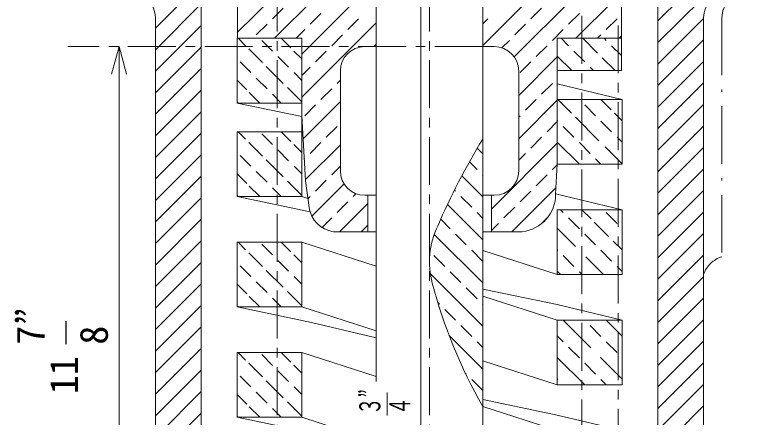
# Model space of a CAD drawing. Units: millimetres, scale not verified. Extents: x -820 to 820, y -580 to 580.
# Drawn here: x -523.7 to -370.6, y 135.2 to 219.2 of the extents above; entities that cross this region are included whole.
import ezdxf
from ezdxf.enums import TextEntityAlignment as Align

# ---------------------------------------------------------------- set-up
doc = ezdxf.new("R2010")
doc.units = ezdxf.units.MM
doc.header["$LTSCALE"] = 2
doc.linetypes.add('CHAIN1', pattern=[8, 5, -1, 1, -1])
doc.linetypes.add('DASHED_DOTTED', pattern=[9.25, 6, -1.5, 0.25, -1.5])
for name, color, linetype, lineweight in [('0-0_0', 3, 'Continuous', 18), ('0-1_芯', 4, 'CHAIN1', 18), ('0-2_寸法', 2, 'Continuous', 18)]:
    doc.layers.add(name, color=color, linetype=linetype, lineweight=lineweight)
doc.styles.add('ＭＳ ゴシック', font='')
doc.styles.get('ＭＳ ゴシック').set_extended_font_data('MS Gothic')

msp = doc.modelspace()

# ---------------------------------------------------------------- linework, layer by layer
at = {"layer": '0-0_0'}
for p, q in [((-448.357, 142.682), (-448.357, 383.637)), ((-426.132, -100.998), (-426.132, 271.386)), ((-389.62, 217.866), (-370.57, 236.916)), ((-389.62, 213.376), (-370.57, 232.426)), ((-494.395, 216.364), (-481.695, 229.064)), ((-477.363, 215.434), (-464.487, 228.311)), ((-469.569, 214.249), (-454.063, 229.754)), ((-426.132, 212.784), (-410.389, 228.527)), ((-463.886, 210.952), (-448.357, 226.48)), ((-419.574, 210.362), (-404.625, 225.311)), ((-494.395, 211.873), (-484.851, 221.418)), ((-484.87, 221.106), (-484.87, -104.649)), ((-477.285, 221.173), (-477.285, 214.249)), ((-406.707, 214.249), (-398.86, 222.096)), ((-389.62, 221.106), (-389.62, -104.649)), ((-469.994, 218.314), (-467.749, 220.559)), ((-462.136, 217.191), (-459.891, 219.436)), ((-416.113, 218.314), (-413.867, 220.559)), ((-408.255, 217.191), (-406.01, 219.436)), ((-494.395, 218.566), (-494.395, -97.347)), ((-454.279, 216.069), (-452.034, 218.314)), ((-426.132, 217.274), (-425.093, 218.314)), ((-400.397, 216.069), (-398.152, 218.314)), ((-389.62, 208.885), (-380.095, 218.41)), ((-380.095, 218.566), (-380.095, -99.887)), ((-494.395, 207.383), (-484.87, 216.908)), ((-473.362, 214.946), (-471.117, 217.191)), ((-465.079, 214.249), (-463.259, 216.069)), ((-463.886, 201.971), (-448.357, 217.5)), ((-419.48, 214.946), (-417.235, 217.191)), ((-411.622, 213.824), (-409.377, 216.069)), ((-457.646, 212.701), (-455.401, 214.946)), ((-402.217, 214.249), (-401.52, 214.946)), ((-397.727, 214.249), (-397.205, 214.771)), ((-463.886, 214.249), (-477.285, 214.249)), ((-475.59, 212.684), (-477.154, 214.249)), ((-469.994, 211.578), (-472.239, 213.824)), ((-466.156, 212.231), (-468.174, 214.249)), ((-463.886, 214.249), (-463.886, 181.257)), ((-448.834, 212.533), (-448.357, 213.01)), ((-422.148, 212.278), (-420.603, 213.824)), ((-408.255, 212.701), (-409.802, 214.249)), ((-402.246, 211.182), (-405.312, 214.249)), ((-400.397, 213.824), (-400.822, 214.249)), ((-389.62, 204.395), (-380.095, 213.92)), ((-494.395, 202.893), (-484.87, 212.418)), ((-472.085, 209.179), (-474.927, 212.022)), ((-463.886, 209.96), (-465.521, 211.595)), ((-461.014, 209.333), (-458.769, 211.578)), ((-450.751, 212.533), (-448.357, 212.533)), ((-423.739, 212.533), (-426.132, 212.533)), ((-414.99, 210.456), (-412.745, 212.701)), ((-404.887, 209.333), (-407.132, 211.578)), ((-397.205, 210.631), (-399.275, 212.701)), ((-466.626, 208.211), (-468.872, 210.456)), ((-418.659, 202.297), (-410.604, 210.352)), ((-407.554, 207.51), (-410.604, 210.56)), ((-398.573, 207.51), (-401.265, 210.201)), ((-474.484, 207.088), (-476.729, 209.333)), ((-467.74, 204.835), (-471.277, 208.372)), ((-418.358, 207.088), (-416.113, 209.333)), ((-389.62, 199.905), (-380.095, 209.43)), ((-494.395, 198.403), (-484.87, 207.928)), ((-463.886, 205.47), (-465.504, 207.088)), ((-463.886, 206.461), (-462.136, 208.211)), ((-455.831, 186.585), (-455.831, 207.453)), ((-418.659, 186.585), (-418.659, 207.453)), ((-397.205, 207.51), (-410.604, 207.51)), ((-403.064, 207.51), (-403.765, 208.211)), ((-475.376, 203.49), (-477.38, 205.494)), ((-471.117, 203.721), (-473.362, 205.966)), ((-456.524, 204.843), (-455.831, 205.536)), ((-463.886, 200.98), (-466.868, 203.962)), ((-413.867, 202.598), (-411.622, 204.843)), ((-410.604, 204.74), (-397.11, 201.497)), ((-389.62, 195.415), (-380.095, 204.94)), ((-494.395, 193.913), (-484.87, 203.438)), ((-472.641, 200.755), (-474.827, 202.941)), ((-468.151, 200.755), (-469.994, 202.598)), ((-459.891, 201.476), (-457.646, 203.721)), ((-477.131, 200.755), (-477.38, 201.004)), ((-463.886, 197.951), (-477.38, 200.755)), ((-463.61, 193.267), (-455.831, 201.046)), ((-418.659, 193.317), (-410.604, 201.372)), ((-417.235, 199.231), (-414.99, 201.476)), ((-397.11, 201.497), (-410.604, 201.497)), ((-407.665, 198.641), (-410.521, 201.497)), ((-406.01, 201.476), (-406.031, 201.497)), ((-399.359, 199.315), (-401.541, 201.497)), ((-463.259, 198.108), (-461.014, 200.353)), ((-402.642, 198.108), (-404.887, 200.353)), ((-389.62, 190.925), (-380.095, 200.45)), ((-494.395, 189.423), (-484.87, 198.948)), ((-463.107, 184.557), (-463.886, 198.051)), ((-418.659, 197.807), (-418.358, 198.108)), ((-401.923, 192.899), (-406.829, 197.805)), ((-397.11, 197.066), (-398.669, 198.625)), ((-412.745, 194.741), (-410.604, 196.882)), ((-410.5, 196.986), (-410.604, 197.089)), ((-399.275, 194.741), (-401.52, 196.986)), ((-475.59, 193.186), (-477.154, 194.75)), ((-466.156, 192.732), (-468.174, 194.75)), ((-458.769, 193.618), (-456.524, 195.863)), ((-407.132, 193.618), (-409.377, 195.863)), ((-389.62, 186.435), (-380.095, 195.96)), ((-494.395, 184.933), (-484.87, 194.458)), ((-469.994, 192.08), (-472.239, 194.325)), ((-416.113, 191.373), (-413.867, 193.618)), ((-397.11, 192.576), (-398.152, 193.618)), ((-472.085, 189.681), (-474.927, 192.524)), ((-463.886, 190.462), (-465.521, 192.097)), ((-463.12, 184.777), (-455.831, 192.066)), ((-462.136, 190.25), (-459.891, 192.495)), ((-424.354, 178.641), (-410.604, 192.392)), ((-406.008, 188.004), (-410.604, 192.599)), ((-403.765, 190.25), (-406.01, 192.495)), ((-397.11, 188.086), (-400.652, 191.627)), ((-389.62, 181.945), (-380.095, 191.47)), ((-494.395, 180.443), (-484.87, 189.968)), ((-466.626, 188.713), (-468.872, 190.958)), ((-426.132, 190.167), (-427.288, 191.323)), ((-418.659, 188.827), (-417.235, 190.25)), ((-474.484, 187.59), (-476.729, 189.835)), ((-467.74, 185.337), (-471.277, 188.874)), ((-463.365, 189.022), (-463.259, 189.128)), ((-427.338, 186.883), (-428.934, 188.479)), ((-401.518, 188.004), (-402.642, 189.128)), ((-463.886, 185.972), (-465.504, 187.59)), ((-457.646, 185.76), (-455.831, 187.576)), ((-411.622, 186.883), (-410.61, 187.896)), ((-410.604, 188.004), (-410.947, 181.745)), ((-410.498, 188.004), (-410.5, 188.005)), ((-389.62, 177.455), (-380.095, 186.98)), ((-494.395, 175.952), (-484.87, 185.477)), ((-475.376, 183.992), (-477.38, 185.996)), ((-471.117, 184.223), (-473.362, 186.468)), ((-426.132, 181.187), (-430.522, 185.576)), ((-426.132, 185.677), (-426.215, 185.76)), ((-414.99, 183.515), (-412.745, 185.76)), ((-463.886, 181.482), (-466.868, 184.464)), ((-463.107, 184.557), (-462.36, 178.998)), ((-461.778, 177.139), (-455.045, 183.871)), ((-461.014, 182.393), (-458.769, 184.638)), ((-472.641, 181.257), (-474.827, 183.443)), ((-468.151, 181.257), (-469.994, 183.1)), ((-431.828, 182.393), (-432.049, 182.614)), ((-420.097, 173.918), (-410.871, 183.145)), ((-418.358, 180.148), (-416.113, 182.393)), ((-389.62, 172.964), (-380.095, 182.489)), ((-494.395, 171.462), (-484.87, 180.987)), ((-477.131, 181.257), (-477.38, 181.505)), ((-462.16, 178.094), (-477.38, 181.257)), ((-477.38, 181.257), (-463.886, 181.257)), ((-462.608, 180.846), (-463.886, 181.257)), ((-462.602, 180.804), (-462.136, 181.27)), ((-453.156, 181.27), (-452.58, 181.846)), ((-448.357, 181.505), (-450.751, 181.505)), ((-450.135, 181.505), (-450.135, 173.918)), ((-428.46, 179.025), (-430.705, 181.27)), ((-426.132, 181.505), (-423.739, 181.505)), ((-424.354, 181.505), (-424.354, 173.918)), ((-410.948, 181.804), (-397.11, 178.479)), ((-456.524, 177.903), (-454.279, 180.148)), ((-456.018, 173.918), (-450.135, 179.801)), ((-426.132, 172.207), (-433.515, 179.589)), ((-426.132, 176.697), (-427.338, 177.903)), ((-421.725, 176.78), (-419.48, 179.025)), ((-397.11, 178.479), (-410.604, 178.479)), ((-410.604, 178.479), (-410.604, 164.985)), ((-409.377, 177.903), (-409.953, 178.479)), ((-403.572, 176.588), (-405.463, 178.479)), ((-398.152, 175.657), (-400.397, 177.903)), ((-389.62, 168.474), (-380.095, 177.999)), ((-494.395, 166.972), (-484.87, 176.497)), ((-459.641, 174.785), (-457.646, 176.78)), ((-432.951, 174.535), (-434.918, 176.502)), ((-413.867, 175.657), (-412.566, 176.959)), ((-406.01, 174.535), (-408.255, 176.78)), ((-451.528, 173.918), (-450.135, 175.311)), ((-424.354, 174.151), (-422.848, 175.657)), ((-406.827, 170.862), (-410.604, 174.639)), ((-399.902, 172.917), (-402.918, 175.933)), ((-457.28, 173.918), (-448.357, 173.918)), ((-426.132, 163.227), (-436.26, 173.354)), ((-429.583, 171.167), (-431.828, 173.412)), ((-426.132, 173.918), (-417.929, 173.918)), ((-402.642, 171.167), (-404.887, 173.412)), ((-389.62, 163.984), (-380.095, 173.509)), ((-494.395, 162.482), (-484.87, 172.007)), ((-475.59, 170.167), (-477.154, 171.732)), ((-466.156, 169.714), (-468.174, 171.732)), ((-448.357, 166.74), (-463.886, 171.732)), ((-397.11, 170.125), (-398.957, 171.972)), ((-469.994, 169.062), (-472.239, 171.307)), ((-426.215, 167.8), (-428.46, 170.045)), ((-410.5, 170.045), (-410.604, 170.149)), ((-399.275, 167.8), (-401.52, 170.045)), ((-472.085, 166.662), (-474.927, 169.505)), ((-463.886, 167.444), (-465.521, 169.078)), ((-434.073, 166.677), (-436.318, 168.922)), ((-410.604, 164.985), (-426.132, 169.977)), ((-407.132, 166.677), (-409.377, 168.922)), ((-400.95, 164.985), (-404.646, 168.682)), ((-389.62, 159.494), (-380.095, 169.019)), ((-494.395, 157.992), (-484.87, 167.517)), ((-466.626, 165.694), (-468.872, 167.939)), ((-474.484, 164.572), (-476.729, 166.817)), ((-467.74, 162.318), (-471.277, 165.855)), ((-430.705, 163.31), (-432.951, 165.555)), ((-409.93, 164.985), (-410.604, 165.659)), ((-405.44, 164.985), (-406.01, 165.555)), ((-397.11, 165.635), (-398.152, 166.677)), ((-463.886, 162.953), (-465.504, 164.572)), ((-426.132, 154.246), (-437.084, 165.198)), ((-389.62, 155.004), (-380.095, 164.529)), ((-494.395, 153.502), (-484.87, 163.027)), ((-475.376, 160.973), (-477.38, 162.977)), ((-471.117, 161.204), (-473.362, 163.449)), ((-463.886, 158.463), (-466.868, 161.446)), ((-427.338, 159.942), (-429.583, 162.187)), ((-410.604, 158.702), (-426.132, 161.929)), ((-472.641, 158.238), (-474.827, 160.424)), ((-468.151, 158.238), (-469.994, 160.081)), ((-410.604, 155.46), (-426.132, 160.452)), ((-389.62, 150.514), (-380.095, 160.039)), ((-494.395, 149.012), (-484.87, 158.537)), ((-477.131, 158.238), (-477.38, 158.487)), ((-461.851, 155.011), (-477.38, 158.238)), ((-448.357, 153.246), (-463.886, 158.238)), ((-435.196, 158.819), (-435.514, 159.138)), ((-426.132, 158.736), (-426.215, 158.819)), ((-410.604, 158.702), (-397.11, 155.46)), ((-431.828, 155.452), (-434.073, 157.697)), ((-461.851, 155.011), (-448.357, 151.769)), ((-397.11, 155.46), (-410.604, 155.46)), ((-410.604, 155.46), (-410.604, 141.966)), ((-403.633, 149.708), (-409.385, 155.46)), ((-404.887, 155.452), (-404.895, 155.46)), ((-397.11, 152.165), (-400.405, 155.46)), ((-389.62, 146.024), (-380.095, 155.549)), ((-494.395, 144.522), (-484.87, 154.047)), ((-428.46, 152.084), (-430.705, 154.329)), ((-401.52, 152.084), (-403.765, 154.329)), ((-426.132, 145.266), (-433.158, 152.292)), ((-409.377, 150.962), (-410.604, 152.188)), ((-426.132, 149.756), (-427.338, 150.962)), ((-398.152, 148.717), (-400.397, 150.962)), ((-389.62, 141.533), (-380.095, 151.058)), ((-494.395, 140.031), (-484.87, 149.556)), ((-475.59, 147.148), (-477.154, 148.713)), ((-466.156, 146.695), (-468.174, 148.713)), ((-448.357, 143.721), (-463.886, 148.713)), ((-406.01, 147.594), (-408.255, 149.839)), ((-469.994, 146.043), (-472.239, 148.288)), ((-404.872, 141.966), (-410.604, 147.698)), ((-397.11, 143.185), (-401.598, 147.673)), ((-472.085, 143.644), (-474.927, 146.486)), ((-463.886, 144.425), (-465.521, 146.06)), ((-410.604, 141.966), (-426.132, 146.958)), ((-402.642, 144.227), (-404.887, 146.472)), ((-389.62, 137.043), (-380.095, 146.568)), ((-494.395, 135.541), (-484.87, 145.066)), ((-466.626, 142.675), (-468.872, 144.92)), ((-429.583, 144.227), (-429.79, 144.434)), ((-474.484, 141.553), (-476.729, 143.798)), ((-467.74, 139.299), (-471.277, 142.836)), ((-426.215, 140.859), (-428.46, 143.104)), ((-410.5, 143.104), (-410.604, 143.208)), ((-400.382, 141.966), (-401.52, 143.104)), ((-463.886, 139.935), (-465.504, 141.553)), ((-409.362, 141.966), (-409.377, 141.982)), ((-389.62, 132.553), (-380.095, 142.078)), ((-494.395, 131.051), (-484.87, 140.576)), ((-475.376, 137.954), (-477.38, 139.958)), ((-471.117, 138.185), (-473.362, 140.43)), ((-463.886, 135.445), (-466.868, 138.427)), ((-410.604, 135.683), (-426.132, 138.91)), ((-472.641, 135.219), (-474.827, 137.405)), ((-468.151, 135.219), (-469.994, 137.063)), ((-410.604, 132.441), (-426.132, 137.433)), ((-389.62, 128.063), (-380.095, 137.588)), ((-494.395, 126.561), (-484.87, 136.086)), ((-477.131, 135.219), (-477.38, 135.468)), ((-448.357, 130.227), (-463.886, 135.219)), ((-410.604, 135.683), (-397.11, 132.441))]:
    msp.add_line(p, q, dxfattribs=at)
for points in [[(-422.263, 229.754), (-412.59, 229.754), (-397.205, 221.173), (-397.205, 207.51)], [(-477.38, 214.249), (-477.38, 200.755), (-463.886, 200.755)], [(-397.205, 214.249), (-410.604, 214.249), (-410.604, 188.004)], [(-410.604, 188.004), (-397.11, 188.004), (-397.11, 201.497)], [(-463.886, 194.75), (-477.38, 194.75), (-477.38, 181.257)], [(-410.604, 164.985), (-397.11, 164.985), (-397.11, 178.479)], [(-410.604, 141.966), (-397.11, 141.966), (-397.11, 155.46)], [(-461.851, 131.992), (-477.38, 135.219), (-463.886, 135.219), (-463.886, 148.713), (-477.38, 148.713), (-477.38, 135.219)]]:
    msp.add_lwpolyline(points, dxfattribs=at)
msp.add_lwpolyline([(-477.38, 158.238), (-463.886, 158.238), (-463.886, 171.732), (-477.38, 171.732)], close=True, dxfattribs=at)
for centre, radius, start, end in [((-499.475, 218.566), 5.08, 0, 90), ((-375.015, 218.566), 5.08, 90, 180), ((-450.751, 207.453), 5.08, 90, 180), ((-423.739, 207.453), 5.08, 0, 90), ((-310.482, 121.825), 135.918, 148.30742, 156.93889), ((-450.751, 186.585), 5.08, 180, 270), ((-423.739, 186.585), 5.08, 270, 0), ((-418.822, 181.741), 7.874, 276.51152, 0.02487), ((-456.45, 179.827), 5.967, 187.98983, 262.01017), ((-420.238, 167.615), 17.018, 154.03818, 195.11242), ((-332.812, 190.65), 107.428, 194.81621, 209.69429)]:
    msp.add_arc(centre, radius, start, end, dxfattribs=at)
at = {"layer": '0-1_芯'}
for p, q in [((-468.995, 417.665), (-468.995, -106.715)), ((-437.245, 417.665), (-437.245, -255.436)), ((-405.495, 218.915), (-405.495, -95.329)), ((-397.904, 216.949), (-397.904, -93.659)), ((-426.132, 212.533), (-512.686, 212.533))]:
    msp.add_line(p, q, dxfattribs=at)
at = {"layer": '0-1_芯', "linetype": 'DASHED_DOTTED'}
msp.add_line((-376.285, 218.566), (-376.285, 168.691), dxfattribs=at)
for centre, radius, start, end in [((-371.205, 218.566), 5.08, 90, 180), ((-374.577, 163.123), 5.824, 107.05566, 161.35986)]:
    msp.add_arc(centre, radius, start, end, dxfattribs=at)
at = {"layer": '0-2_寸法'}
for p, q in [((-439.028, -203.233), (-439.028, 403.322)), ((-501.985, 212.533), (-503.538, 206.738)), ((-501.985, 212.533), (-500.432, 206.738)), ((-501.985, -89.092), (-501.985, 212.533)), ((-446.084, 135.603), (-446.084, 140.412))]:
    msp.add_line(p, q, dxfattribs=at)
at = {"layer": '0-2_寸法', "lineweight": 25}
msp.add_line((-513.009, 150.481), (-513.009, 155.29), dxfattribs=at)

# ---------------------------------------------------------------- texts
at = {"layer": '0-2_寸法', "style": 'ＭＳ ゴシック'}
for s, p in [('7”', (-515.762, 150.348)), ('8', (-502.571, 150.348)), ('11', (-508.785, 140.005))]:
    msp.add_text(s, height=5.865, rotation=90, dxfattribs=at).set_placement(p, align=Align.BOTTOM_LEFT)
at = {"layer": '0-2_寸法', "style": 'ＭＳ ゴシック', "width": 0.6}
for s, p in [('３”', (-446.177, 135.732)), ('４', (-439.898, 135.752))]:
    msp.add_text(s, height=4.399, rotation=90, dxfattribs=at).set_placement(p, align=Align.BOTTOM_LEFT)

doc.saveas('drawing.dxf')
